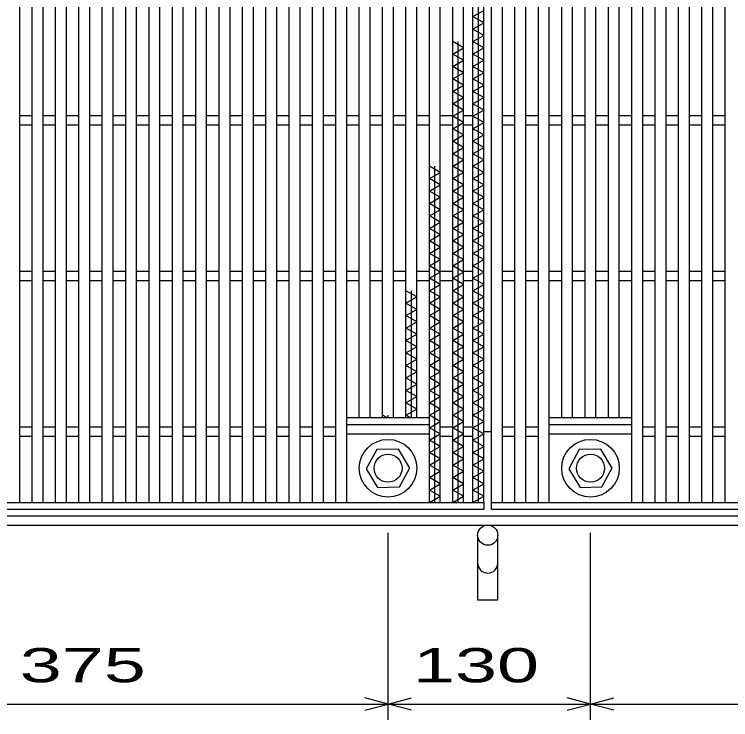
# Model space of a CAD drawing. Units: millimetres, scale not verified. Extents: x -1820 to 1731, y -1282 to 1054.
# Drawn here: x -1154 to -694, y -336 to 117 of the extents above; entities that cross this region are included whole.
import ezdxf
from ezdxf.enums import TextEntityAlignment as Align

# ---------------------------------------------------------------- set-up
doc = ezdxf.new("R2010")
doc.units = ezdxf.units.MM
doc.header["$LTSCALE"] = 10
for name, color, linetype, lineweight in [('16', 3, 'Continuous', 25), ('19', 6, 'Continuous', 25), ('22', 2, 'Continuous', 25)]:
    doc.layers.add(name, color=color, linetype=linetype, lineweight=lineweight)
doc.styles.add('ベクトル', font='')
doc.styles.get('ベクトル').set_extended_font_data('ベクトル')

msp = doc.modelspace()

# ---------------------------------------------------------------- linework, layer by layer
at = {"layer": '16'}
for p, q in [((-1150.5, -196.5), (-1150.5, 494.5)), ((-1142.5, -196.5), (-1142.5, 494.5)), ((-1135.5, -196.5), (-1135.5, 494.5)), ((-1127.5, -196.5), (-1127.5, 494.5)), ((-1120.5, -196.5), (-1120.5, 494.5)), ((-1112.5, -196.5), (-1112.5, 494.5)), ((-1105.5, -196.5), (-1105.5, 494.5)), ((-1097.5, -196.5), (-1097.5, 494.5)), ((-1090.5, -196.5), (-1090.5, 494.5)), ((-1082.5, -196.5), (-1082.5, 494.5)), ((-1075.5, -196.5), (-1075.5, 494.5)), ((-1067.5, -196.5), (-1067.5, 494.5)), ((-1060.5, -196.5), (-1060.5, 494.5)), ((-1052.5, -196.5), (-1052.5, 494.5)), ((-1045.5, -196.5), (-1045.5, 494.5)), ((-1037.5, -196.5), (-1037.5, 494.5)), ((-1030.5, -196.5), (-1030.5, 494.5)), ((-1022.5, -196.5), (-1022.5, 494.5)), ((-1015.5, -196.5), (-1015.5, 494.5)), ((-1007.5, -196.5), (-1007.5, 494.5)), ((-1000.5, -196.5), (-1000.5, 494.5)), ((-992.5, -196.5), (-992.5, 494.5)), ((-985.5, -196.5), (-985.5, 494.5)), ((-977.5, -196.5), (-977.5, 494.5)), ((-970.5, -196.5), (-970.5, 494.5)), ((-962.5, -196.5), (-962.5, 494.5)), ((-955.5, -196.5), (-955.5, 494.5)), ((-947.5, -196.5), (-947.5, 494.5)), ((-940.5, -196.5), (-940.5, 494.5)), ((-887.5, -196.5), (-887.5, 494.5)), ((-880.5, -196.5), (-880.5, 494.5)), ((-872.5, -196.5), (-872.5, 494.5)), ((-865.5, -196.5), (-865.5, 494.5)), ((-859.5, -196.5), (-859.5, 494.5)), ((-852.5, -196.5), (-852.5, 494.5)), ((-847.5, -196.5), (-847.5, 494.5)), ((-840.5, -196.5), (-840.5, 494.5)), ((-832.5, -196.5), (-832.5, 494.5)), ((-825.5, -196.5), (-825.5, 494.5)), ((-817.5, -196.5), (-817.5, 494.5)), ((-810.5, -196.5), (-810.5, 494.5)), ((-757.5, -196.5), (-757.5, 494.5)), ((-750.5, -196.5), (-750.5, 494.5)), ((-742.5, -196.5), (-742.5, 494.5)), ((-735.5, -196.5), (-735.5, 494.5)), ((-727.5, -196.5), (-727.5, 494.5)), ((-720.5, -196.5), (-720.5, 494.5)), ((-712.5, -196.5), (-712.5, 494.5)), ((-705.5, -196.5), (-705.5, 494.5)), ((-697.5, -196.5), (-697.5, 494.5)), ((-932.5, -142), (-932.5, 440)), ((-925.5, -142), (-925.5, 440)), ((-917.5, -142), (-917.5, 440)), ((-910.5, -142), (-910.5, 440)), ((-902.5, -142), (-902.5, 440)), ((-895.5, -142), (-895.5, 440)), ((-802.5, -142), (-802.5, 440)), ((-795.5, -142), (-795.5, 440)), ((-787.5, -142), (-787.5, 440)), ((-780.5, -142), (-780.5, 440)), ((-772.5, -142), (-772.5, 440)), ((-765.5, -142), (-765.5, 440)), ((-856, -196.5), (-856, 179.5)), ((-859.5, 115.5), (-852.5, 119.5)), ((-852.5, 111.5), (-859.5, 115.5)), ((-859.5, 107.5), (-852.5, 111.5)), ((-852.5, 103.5), (-859.5, 107.5)), ((-859.5, 99.5), (-852.5, 103.5)), ((-865.5, 95.5), (-872.5, 99.5)), ((-869, -196.5), (-869, 99.5)), ((-852.5, 95.5), (-859.5, 99.5)), ((-872.5, 91.5), (-865.5, 95.5)), ((-859.5, 91.5), (-852.5, 95.5)), ((-865.5, 87.5), (-872.5, 91.5)), ((-872.5, 83.5), (-865.5, 87.5)), ((-852.5, 87.5), (-859.5, 91.5)), ((-859.5, 83.5), (-852.5, 87.5)), ((-865.5, 79.5), (-872.5, 83.5)), ((-852.5, 79.5), (-859.5, 83.5)), ((-872.5, 75.5), (-865.5, 79.5)), ((-859.5, 75.5), (-852.5, 79.5)), ((-865.5, 71.5), (-872.5, 75.5)), ((-852.5, 71.5), (-859.5, 75.5)), ((-872.5, 67.5), (-865.5, 71.5)), ((-859.5, 67.5), (-852.5, 71.5)), ((-865.5, 63.5), (-872.5, 67.5)), ((-852.5, 63.5), (-859.5, 67.5)), ((-872.5, 59.5), (-865.5, 63.5)), ((-859.5, 59.5), (-852.5, 63.5)), ((-865.5, 55.5), (-872.5, 59.5)), ((-872.5, 51.5), (-865.5, 55.5)), ((-852.5, 55.5), (-859.5, 59.5)), ((-859.5, 51.5), (-852.5, 55.5)), ((-1150.5, 52), (-1142.5, 52)), ((-1135.5, 52), (-1127.5, 52)), ((-1120.5, 52), (-1112.5, 52)), ((-1105.5, 52), (-1097.5, 52)), ((-1090.5, 52), (-1082.5, 52)), ((-1075.5, 52), (-1067.5, 52)), ((-1060.5, 52), (-1052.5, 52)), ((-1045.5, 52), (-1037.5, 52)), ((-1030.5, 52), (-1022.5, 52)), ((-1015.5, 52), (-1007.5, 52)), ((-1000.5, 52), (-992.5, 52)), ((-985.5, 52), (-977.5, 52)), ((-970.5, 52), (-962.5, 52)), ((-955.5, 52), (-947.5, 52)), ((-940.5, 52), (-932.5, 52)), ((-925.5, 52), (-917.5, 52)), ((-910.5, 52), (-902.5, 52)), ((-895.5, 52), (-887.5, 52)), ((-880.5, 52), (-872.5, 52)), ((-865.5, 47.5), (-872.5, 51.5)), ((-865.5, 52), (-859.5, 52)), ((-852.5, 47.5), (-859.5, 51.5)), ((-840.5, 52), (-832.5, 52)), ((-825.5, 52), (-817.5, 52)), ((-810.5, 52), (-802.5, 52)), ((-795.5, 52), (-787.5, 52)), ((-780.5, 52), (-772.5, 52)), ((-765.5, 52), (-757.5, 52)), ((-750.5, 52), (-742.5, 52)), ((-735.5, 52), (-727.5, 52)), ((-720.5, 52), (-712.5, 52)), ((-705.5, 52), (-697.5, 52)), ((-1150.5, 46), (-1142.5, 46)), ((-1135.5, 46), (-1127.5, 46)), ((-1120.5, 46), (-1112.5, 46)), ((-1105.5, 46), (-1097.5, 46)), ((-1090.5, 46), (-1082.5, 46)), ((-1075.5, 46), (-1067.5, 46)), ((-1060.5, 46), (-1052.5, 46)), ((-1045.5, 46), (-1037.5, 46)), ((-1030.5, 46), (-1022.5, 46)), ((-1015.5, 46), (-1007.5, 46)), ((-1000.5, 46), (-992.5, 46)), ((-985.5, 46), (-977.5, 46)), ((-970.5, 46), (-962.5, 46)), ((-955.5, 46), (-947.5, 46)), ((-940.5, 46), (-932.5, 46)), ((-925.5, 46), (-917.5, 46)), ((-910.5, 46), (-902.5, 46)), ((-895.5, 46), (-887.5, 46)), ((-880.5, 46), (-872.5, 46)), ((-872.5, 43.5), (-865.5, 47.5)), ((-865.5, 46), (-859.5, 46)), ((-859.5, 43.5), (-852.5, 47.5)), ((-840.5, 46), (-832.5, 46)), ((-825.5, 46), (-817.5, 46)), ((-810.5, 46), (-802.5, 46)), ((-795.5, 46), (-787.5, 46)), ((-780.5, 46), (-772.5, 46)), ((-765.5, 46), (-757.5, 46)), ((-750.5, 46), (-742.5, 46)), ((-735.5, 46), (-727.5, 46)), ((-720.5, 46), (-712.5, 46)), ((-705.5, 46), (-697.5, 46)), ((-865.5, 39.5), (-872.5, 43.5)), ((-852.5, 39.5), (-859.5, 43.5)), ((-872.5, 35.5), (-865.5, 39.5)), ((-859.5, 35.5), (-852.5, 39.5)), ((-865.5, 31.5), (-872.5, 35.5)), ((-852.5, 31.5), (-859.5, 35.5)), ((-872.5, 27.5), (-865.5, 31.5)), ((-859.5, 27.5), (-852.5, 31.5)), ((-865.5, 23.5), (-872.5, 27.5)), ((-872.5, 19.5), (-865.5, 23.5)), ((-852.5, 23.5), (-859.5, 27.5)), ((-859.5, 19.5), (-852.5, 23.5)), ((-880.5, 15.5), (-887.5, 19.5)), ((-884, -196.5), (-884, 19.5)), ((-865.5, 15.5), (-872.5, 19.5)), ((-852.5, 15.5), (-859.5, 19.5)), ((-887.5, 11.5), (-880.5, 15.5)), ((-872.5, 11.5), (-865.5, 15.5)), ((-859.5, 11.5), (-852.5, 15.5)), ((-880.5, 7.5), (-887.5, 11.5)), ((-865.5, 7.5), (-872.5, 11.5)), ((-852.5, 7.5), (-859.5, 11.5)), ((-887.5, 3.5), (-880.5, 7.5)), ((-872.5, 3.5), (-865.5, 7.5)), ((-859.5, 3.5), (-852.5, 7.5)), ((-880.5, -0.5), (-887.5, 3.5)), ((-865.5, -0.5), (-872.5, 3.5)), ((-852.5, -0.5), (-859.5, 3.5)), ((-887.5, -4.5), (-880.5, -0.5)), ((-880.5, -8.5), (-887.5, -4.5)), ((-872.5, -4.5), (-865.5, -0.5)), ((-865.5, -8.5), (-872.5, -4.5)), ((-859.5, -4.5), (-852.5, -0.5)), ((-852.5, -8.5), (-859.5, -4.5)), ((-887.5, -12.5), (-880.5, -8.5)), ((-872.5, -12.5), (-865.5, -8.5)), ((-859.5, -12.5), (-852.5, -8.5)), ((-880.5, -16.5), (-887.5, -12.5)), ((-865.5, -16.5), (-872.5, -12.5)), ((-852.5, -16.5), (-859.5, -12.5)), ((-887.5, -20.5), (-880.5, -16.5)), ((-872.5, -20.5), (-865.5, -16.5)), ((-859.5, -20.5), (-852.5, -16.5)), ((-880.5, -24.5), (-887.5, -20.5)), ((-865.5, -24.5), (-872.5, -20.5)), ((-852.5, -24.5), (-859.5, -20.5)), ((-887.5, -28.5), (-880.5, -24.5)), ((-872.5, -28.5), (-865.5, -24.5)), ((-859.5, -28.5), (-852.5, -24.5)), ((-880.5, -32.5), (-887.5, -28.5)), ((-865.5, -32.5), (-872.5, -28.5)), ((-852.5, -32.5), (-859.5, -28.5)), ((-887.5, -36.5), (-880.5, -32.5)), ((-880.5, -40.5), (-887.5, -36.5)), ((-872.5, -36.5), (-865.5, -32.5)), ((-865.5, -40.5), (-872.5, -36.5)), ((-859.5, -36.5), (-852.5, -32.5)), ((-852.5, -40.5), (-859.5, -36.5)), ((-887.5, -44.5), (-880.5, -40.5)), ((-872.5, -44.5), (-865.5, -40.5)), ((-859.5, -44.5), (-852.5, -40.5)), ((-880.5, -48.5), (-887.5, -44.5)), ((-865.5, -48.5), (-872.5, -44.5)), ((-852.5, -48.5), (-859.5, -44.5)), ((-1150.5, -48), (-1142.5, -48)), ((-1135.5, -48), (-1127.5, -48)), ((-1120.5, -48), (-1112.5, -48)), ((-1105.5, -48), (-1097.5, -48)), ((-1090.5, -48), (-1082.5, -48)), ((-1075.5, -48), (-1067.5, -48)), ((-1060.5, -48), (-1052.5, -48)), ((-1045.5, -48), (-1037.5, -48)), ((-1030.5, -48), (-1022.5, -48)), ((-1015.5, -48), (-1007.5, -48)), ((-1000.5, -48), (-992.5, -48)), ((-985.5, -48), (-977.5, -48)), ((-970.5, -48), (-962.5, -48)), ((-955.5, -48), (-947.5, -48)), ((-940.5, -48), (-932.5, -48)), ((-925.5, -48), (-917.5, -48)), ((-910.5, -48), (-902.5, -48)), ((-895.5, -48), (-887.5, -48)), ((-887.5, -52.5), (-880.5, -48.5)), ((-880.5, -48), (-872.5, -48)), ((-872.5, -52.5), (-865.5, -48.5)), ((-865.5, -48), (-859.5, -48)), ((-859.5, -52.5), (-852.5, -48.5)), ((-840.5, -48), (-832.5, -48)), ((-825.5, -48), (-817.5, -48)), ((-810.5, -48), (-802.5, -48)), ((-795.5, -48), (-787.5, -48)), ((-780.5, -48), (-772.5, -48)), ((-765.5, -48), (-757.5, -48)), ((-750.5, -48), (-742.5, -48)), ((-735.5, -48), (-727.5, -48)), ((-720.5, -48), (-712.5, -48)), ((-705.5, -48), (-697.5, -48)), ((-1150.5, -54), (-1142.5, -54)), ((-1135.5, -54), (-1127.5, -54)), ((-1120.5, -54), (-1112.5, -54)), ((-1105.5, -54), (-1097.5, -54)), ((-1090.5, -54), (-1082.5, -54)), ((-1075.5, -54), (-1067.5, -54)), ((-1060.5, -54), (-1052.5, -54)), ((-1045.5, -54), (-1037.5, -54)), ((-1030.5, -54), (-1022.5, -54)), ((-1015.5, -54), (-1007.5, -54)), ((-1000.5, -54), (-992.5, -54)), ((-985.5, -54), (-977.5, -54)), ((-970.5, -54), (-962.5, -54)), ((-955.5, -54), (-947.5, -54)), ((-940.5, -54), (-932.5, -54)), ((-925.5, -54), (-917.5, -54)), ((-910.5, -54), (-902.5, -54)), ((-895.5, -54), (-887.5, -54)), ((-880.5, -56.5), (-887.5, -52.5)), ((-880.5, -54), (-872.5, -54)), ((-865.5, -56.5), (-872.5, -52.5)), ((-865.5, -54), (-859.5, -54)), ((-852.5, -56.5), (-859.5, -52.5)), ((-840.5, -54), (-832.5, -54)), ((-825.5, -54), (-817.5, -54)), ((-810.5, -54), (-802.5, -54)), ((-795.5, -54), (-787.5, -54)), ((-780.5, -54), (-772.5, -54)), ((-765.5, -54), (-757.5, -54)), ((-750.5, -54), (-742.5, -54)), ((-735.5, -54), (-727.5, -54)), ((-720.5, -54), (-712.5, -54)), ((-705.5, -54), (-697.5, -54)), ((-887.5, -60.5), (-880.5, -56.5)), ((-872.5, -60.5), (-865.5, -56.5)), ((-859.5, -60.5), (-852.5, -56.5)), ((-895.5, -64.5), (-902.5, -60.5)), ((-899, -142), (-899, -60.5)), ((-880.5, -64.5), (-887.5, -60.5)), ((-865.5, -64.5), (-872.5, -60.5)), ((-852.5, -64.5), (-859.5, -60.5)), ((-902.5, -68.5), (-895.5, -64.5)), ((-895.5, -72.5), (-902.5, -68.5)), ((-887.5, -68.5), (-880.5, -64.5)), ((-880.5, -72.5), (-887.5, -68.5)), ((-872.5, -68.5), (-865.5, -64.5)), ((-865.5, -72.5), (-872.5, -68.5)), ((-859.5, -68.5), (-852.5, -64.5)), ((-852.5, -72.5), (-859.5, -68.5)), ((-902.5, -76.5), (-895.5, -72.5)), ((-887.5, -76.5), (-880.5, -72.5)), ((-872.5, -76.5), (-865.5, -72.5)), ((-859.5, -76.5), (-852.5, -72.5)), ((-895.5, -80.5), (-902.5, -76.5)), ((-880.5, -80.5), (-887.5, -76.5)), ((-865.5, -80.5), (-872.5, -76.5)), ((-852.5, -80.5), (-859.5, -76.5)), ((-902.5, -84.5), (-895.5, -80.5)), ((-887.5, -84.5), (-880.5, -80.5)), ((-872.5, -84.5), (-865.5, -80.5)), ((-859.5, -84.5), (-852.5, -80.5)), ((-895.5, -88.5), (-902.5, -84.5)), ((-880.5, -88.5), (-887.5, -84.5)), ((-865.5, -88.5), (-872.5, -84.5)), ((-852.5, -88.5), (-859.5, -84.5)), ((-902.5, -92.5), (-895.5, -88.5)), ((-887.5, -92.5), (-880.5, -88.5)), ((-872.5, -92.5), (-865.5, -88.5)), ((-859.5, -92.5), (-852.5, -88.5)), ((-895.5, -96.5), (-902.5, -92.5)), ((-902.5, -100.5), (-895.5, -96.5)), ((-880.5, -96.5), (-887.5, -92.5)), ((-887.5, -100.5), (-880.5, -96.5)), ((-865.5, -96.5), (-872.5, -92.5)), ((-872.5, -100.5), (-865.5, -96.5)), ((-852.5, -96.5), (-859.5, -92.5)), ((-859.5, -100.5), (-852.5, -96.5)), ((-895.5, -104.5), (-902.5, -100.5)), ((-880.5, -104.5), (-887.5, -100.5)), ((-865.5, -104.5), (-872.5, -100.5)), ((-852.5, -104.5), (-859.5, -100.5)), ((-902.5, -108.5), (-895.5, -104.5)), ((-887.5, -108.5), (-880.5, -104.5)), ((-872.5, -108.5), (-865.5, -104.5)), ((-859.5, -108.5), (-852.5, -104.5)), ((-895.5, -112.5), (-902.5, -108.5)), ((-880.5, -112.5), (-887.5, -108.5)), ((-865.5, -112.5), (-872.5, -108.5)), ((-852.5, -112.5), (-859.5, -108.5)), ((-902.5, -116.5), (-895.5, -112.5)), ((-887.5, -116.5), (-880.5, -112.5)), ((-872.5, -116.5), (-865.5, -112.5)), ((-859.5, -116.5), (-852.5, -112.5)), ((-895.5, -120.5), (-902.5, -116.5)), ((-880.5, -120.5), (-887.5, -116.5)), ((-865.5, -120.5), (-872.5, -116.5)), ((-852.5, -120.5), (-859.5, -116.5)), ((-902.5, -124.5), (-895.5, -120.5)), ((-887.5, -124.5), (-880.5, -120.5)), ((-872.5, -124.5), (-865.5, -120.5)), ((-859.5, -124.5), (-852.5, -120.5)), ((-895.5, -128.5), (-902.5, -124.5)), ((-902.5, -132.5), (-895.5, -128.5)), ((-880.5, -128.5), (-887.5, -124.5)), ((-887.5, -132.5), (-880.5, -128.5)), ((-865.5, -128.5), (-872.5, -124.5)), ((-872.5, -132.5), (-865.5, -128.5)), ((-852.5, -128.5), (-859.5, -124.5)), ((-859.5, -132.5), (-852.5, -128.5)), ((-895.5, -136.5), (-902.5, -132.5)), ((-880.5, -136.5), (-887.5, -132.5)), ((-865.5, -136.5), (-872.5, -132.5)), ((-852.5, -136.5), (-859.5, -132.5)), ((-902.5, -140.5), (-895.5, -136.5)), ((-887.5, -140.5), (-880.5, -136.5)), ((-872.5, -140.5), (-865.5, -136.5)), ((-859.5, -140.5), (-852.5, -136.5)), ((-940.5, -142), (-887.5, -142)), ((-940.5, -146.5), (-940.5, -142)), ((-914.87, -142), (-917.5, -140.5)), ((-914, -142), (-914, -140.5)), ((-899.87, -142), (-902.5, -140.5)), ((-880.5, -144.5), (-887.5, -140.5)), ((-887.5, -146.5), (-887.5, -142)), ((-865.5, -144.5), (-872.5, -140.5)), ((-852.5, -144.5), (-859.5, -140.5)), ((-810.5, -142), (-757.5, -142)), ((-810.5, -146.5), (-810.5, -142)), ((-757.5, -146.5), (-757.5, -142)), ((-940.5, -146.5), (-887.5, -146.5)), ((-887.5, -148.5), (-880.5, -144.5)), ((-872.5, -148.5), (-865.5, -144.5)), ((-859.5, -148.5), (-852.5, -144.5)), ((-810.5, -146.5), (-757.5, -146.5)), ((-1150.5, -148), (-1142.5, -148)), ((-1135.5, -148), (-1127.5, -148)), ((-1120.5, -148), (-1112.5, -148)), ((-1105.5, -148), (-1097.5, -148)), ((-1090.5, -148), (-1082.5, -148)), ((-1075.5, -148), (-1067.5, -148)), ((-1060.5, -148), (-1052.5, -148)), ((-1045.5, -148), (-1037.5, -148)), ((-1030.5, -148), (-1022.5, -148)), ((-1015.5, -148), (-1007.5, -148)), ((-1000.5, -148), (-992.5, -148)), ((-985.5, -148), (-977.5, -148)), ((-970.5, -148), (-962.5, -148)), ((-955.5, -148), (-947.5, -148)), ((-880.5, -152.5), (-887.5, -148.5)), ((-880.5, -148), (-872.5, -148)), ((-865.5, -152.5), (-872.5, -148.5)), ((-865.5, -148), (-859.5, -148)), ((-852.5, -152.5), (-859.5, -148.5)), ((-840.5, -148), (-832.5, -148)), ((-825.5, -148), (-817.5, -148)), ((-750.5, -148), (-742.5, -148)), ((-735.5, -148), (-727.5, -148)), ((-720.5, -148), (-712.5, -148)), ((-705.5, -148), (-697.5, -148)), ((-1150.5, -154), (-1142.5, -154)), ((-1135.5, -154), (-1127.5, -154)), ((-1120.5, -154), (-1112.5, -154)), ((-1105.5, -154), (-1097.5, -154)), ((-1090.5, -154), (-1082.5, -154)), ((-1075.5, -154), (-1067.5, -154)), ((-1060.5, -154), (-1052.5, -154)), ((-1045.5, -154), (-1037.5, -154)), ((-1030.5, -154), (-1022.5, -154)), ((-1015.5, -154), (-1007.5, -154)), ((-1000.5, -154), (-992.5, -154)), ((-985.5, -154), (-977.5, -154)), ((-970.5, -154), (-962.5, -154)), ((-955.5, -154), (-947.5, -154)), ((-940.5, -152.5), (-887.5, -152.5)), ((-887.5, -156.5), (-880.5, -152.5)), ((-880.5, -154), (-872.5, -154)), ((-872.5, -156.5), (-865.5, -152.5)), ((-865.5, -154), (-859.5, -154)), ((-859.5, -156.5), (-852.5, -152.5)), ((-840.5, -154), (-832.5, -154)), ((-825.5, -154), (-817.5, -154)), ((-810.5, -152.5), (-757.5, -152.5)), ((-750.5, -154), (-742.5, -154)), ((-735.5, -154), (-727.5, -154)), ((-720.5, -154), (-712.5, -154)), ((-705.5, -154), (-697.5, -154)), ((-880.5, -160.5), (-887.5, -156.5)), ((-887.5, -164.5), (-880.5, -160.5)), ((-865.5, -160.5), (-872.5, -156.5)), ((-872.5, -164.5), (-865.5, -160.5)), ((-852.5, -160.5), (-859.5, -156.5)), ((-859.5, -164.5), (-852.5, -160.5)), ((-921.29, -162.55), (-928, -174.84)), ((-907.3, -162.21), (-921.29, -162.55)), ((-900, -174.5), (-907.3, -162.21)), ((-880.5, -168.5), (-887.5, -164.5)), ((-865.5, -168.5), (-872.5, -164.5)), ((-852.5, -168.5), (-859.5, -164.5)), ((-791.29, -162.55), (-798, -174.84)), ((-777.3, -162.21), (-791.29, -162.55)), ((-770, -174.5), (-777.3, -162.21)), ((-887.5, -172.5), (-880.5, -168.5)), ((-872.5, -172.5), (-865.5, -168.5)), ((-859.5, -172.5), (-852.5, -168.5)), ((-906.71, -186.45), (-900, -174.16)), ((-880.5, -176.5), (-887.5, -172.5)), ((-865.5, -176.5), (-872.5, -172.5)), ((-852.5, -176.5), (-859.5, -172.5)), ((-776.71, -186.45), (-770, -174.16)), ((-928, -174.84), (-920.7, -186.79)), ((-887.5, -180.5), (-880.5, -176.5)), ((-872.5, -180.5), (-865.5, -176.5)), ((-859.5, -180.5), (-852.5, -176.5)), ((-798, -174.84), (-790.7, -186.79)), ((-880.5, -184.5), (-887.5, -180.5)), ((-865.5, -184.5), (-872.5, -180.5)), ((-852.5, -184.5), (-859.5, -180.5)), ((-920.7, -186.79), (-906.71, -186.45)), ((-887.5, -188.5), (-880.5, -184.5)), ((-880.5, -192.5), (-887.5, -188.5)), ((-872.5, -188.5), (-865.5, -184.5)), ((-865.5, -192.5), (-872.5, -188.5)), ((-859.5, -188.5), (-852.5, -184.5)), ((-852.5, -192.5), (-859.5, -188.5)), ((-790.7, -186.79), (-776.71, -186.45)), ((-887.5, -196.5), (-880.5, -192.5)), ((-872.5, -196.5), (-865.5, -192.5)), ((-859.5, -196.5), (-852.5, -192.5)), ((-1352.5, -196.5), (-852.5, -196.5)), ((-1157.5, -196.5), (-1150.5, -196.5)), ((-1142.5, -196.5), (-1135.5, -196.5)), ((-1127.5, -196.5), (-1120.5, -196.5)), ((-1112.5, -196.5), (-1105.5, -196.5)), ((-1097.5, -196.5), (-1090.5, -196.5)), ((-1082.5, -196.5), (-1075.5, -196.5)), ((-1067.5, -196.5), (-1060.5, -196.5)), ((-1052.5, -196.5), (-1045.5, -196.5)), ((-1037.5, -196.5), (-1030.5, -196.5)), ((-1022.5, -196.5), (-1015.5, -196.5)), ((-1007.5, -196.5), (-1000.5, -196.5)), ((-992.5, -196.5), (-985.5, -196.5)), ((-977.5, -196.5), (-970.5, -196.5)), ((-962.5, -196.5), (-955.5, -196.5)), ((-947.5, -196.5), (-940.5, -196.5)), ((-932.5, -196.5), (-925.5, -196.5)), ((-917.5, -196.5), (-910.5, -196.5)), ((-902.5, -196.5), (-895.5, -196.5)), ((-887.5, -196.5), (-880.5, -196.5)), ((-872.5, -196.5), (-865.5, -196.5)), ((-859.5, -196.5), (-852.5, -196.5)), ((-852.5, -196.5), (-852.5, -201)), ((-847.5, -196.5), (-347.5, -196.5)), ((-847.5, -201), (-847.5, -196.5)), ((-847.5, -196.5), (-840.5, -196.5)), ((-832.5, -196.5), (-825.5, -196.5)), ((-817.5, -196.5), (-810.5, -196.5)), ((-802.5, -196.5), (-795.5, -196.5)), ((-787.5, -196.5), (-780.5, -196.5)), ((-772.5, -196.5), (-765.5, -196.5)), ((-757.5, -196.5), (-750.5, -196.5)), ((-742.5, -196.5), (-735.5, -196.5)), ((-727.5, -196.5), (-720.5, -196.5)), ((-712.5, -196.5), (-705.5, -196.5)), ((-697.5, -196.5), (-690.5, -196.5)), ((-852.5, -201), (-1352.5, -201)), ((-347.5, -201), (-847.5, -201))]:
    msp.add_line(p, q, dxfattribs=at)
for centre, radius in [((-914, -174.5), 18.5), ((-784, -174.5), 18.5), ((-914, -174.5), 9), ((-784, -174.5), 9)]:
    msp.add_circle(centre, radius, dxfattribs=at)
at = {"layer": '19'}
for p, q in [((-852.5, -151), (-847.5, -151)), ((-1355, -205), (-345, -205)), ((-1355, -211), (-345, -211)), ((-856.5, -217.5), (-856.5, -259.12)), ((-843.5, -259.12), (-843.5, -217.5)), ((-856.5, -259.12), (-843.5, -259.12))]:
    msp.add_line(p, q, dxfattribs=at)
msp.add_circle((-850, -217.5), 6.5, dxfattribs=at)
msp.add_arc((-850, -235.34), 6.5, 180, 0, dxfattribs=at)
at = {"layer": '22', "color": 4}
for p, q in [((-914, -336), (-914, -216)), ((-784, -336), (-784, -216)), ((-914, -326), (-929, -322)), ((-914, -326), (-899, -322)), ((-784, -326), (-799, -322)), ((-784, -326), (-769, -322)), ((-1289, -326), (-914, -326)), ((-929, -330), (-914, -326)), ((-899, -330), (-914, -326)), ((-914, -326), (-784, -326)), ((-799, -330), (-784, -326)), ((-769, -330), (-784, -326)), ((-784, -326), (-409, -326))]:
    msp.add_line(p, q, dxfattribs=at)

# ---------------------------------------------------------------- texts
at = {"layer": '22', "style": 'ベクトル', "width": 1.65}
for s, p in [(' 375 ', (-1164, -301)), (' 130 ', (-911.5, -301))]:
    msp.add_text(s, height=21.99, dxfattribs=at).set_placement(p, align=Align.MIDDLE_LEFT)

doc.saveas('drawing.dxf')
